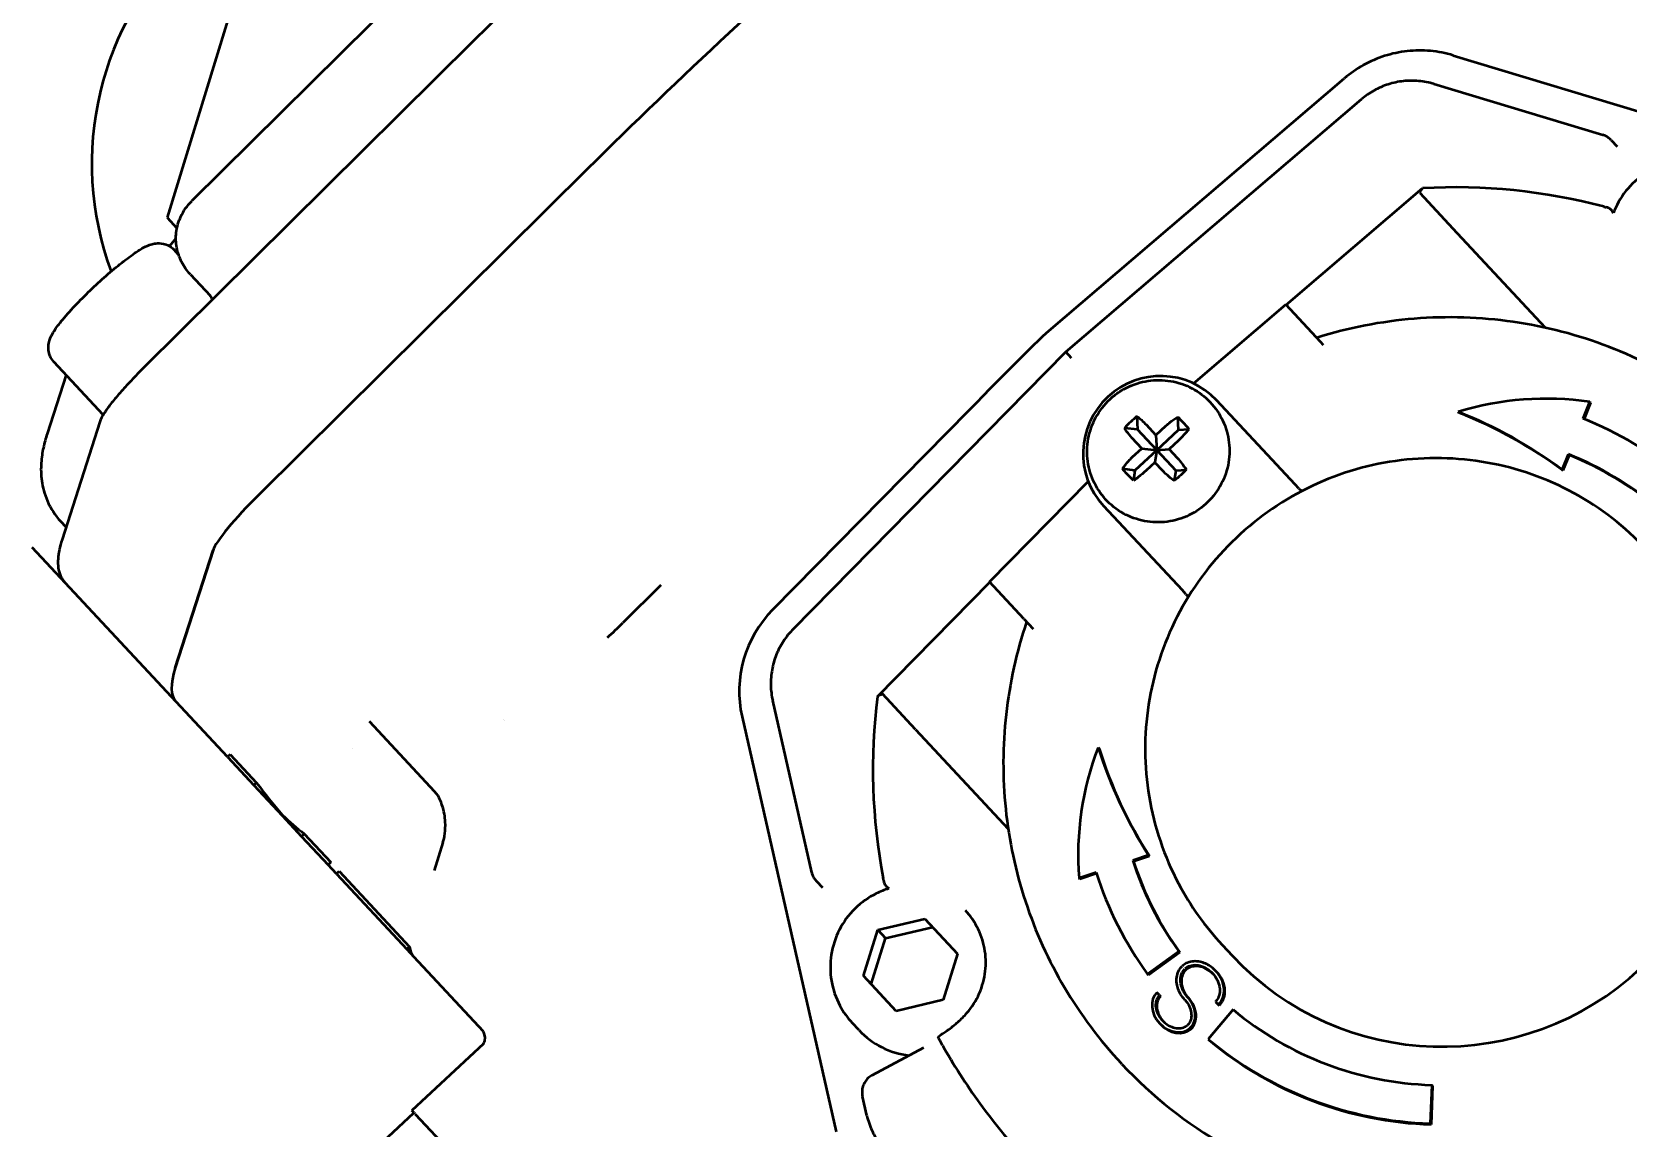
# Model space of a CAD drawing. Header units: inches. Extents: x 11 to 1621, y 11 to 1332.
# Drawn here: x 1206.457 to 1209.708, y 314.632 to 316.864 of the extents above; entities that cross this region are included whole.
import ezdxf

# ---------------------------------------------------------------- set-up
doc = ezdxf.new("R2010")
doc.units = ezdxf.units.IN
doc.header["$LTSCALE"] = 48
doc.header["$MEASUREMENT"] = 0
doc.layers.add('Visible (ANSI)', color=7, linetype='Continuous', lineweight=50)

msp = doc.modelspace()

# ---------------------------------------------------------------- linework, layer by layer
at = {"layer": 'Visible (ANSI)'}
for p, q in [((1207.262772, 316.995533), (1206.783039, 316.520013)), ((1206.875787, 316.95337), (1206.732904, 316.486022)), ((1207.353769, 316.843233), (1206.685443, 316.180777)), ((1209.351513, 316.816427), (1210.18123, 316.566136)), ((1208.523635, 316.251403), (1209.129731, 316.769449)), ((1209.312491, 316.758286), (1209.656087, 316.654637)), ((1208.562622, 316.21242), (1209.164639, 316.726979)), ((1209.673383, 316.643878), (1209.685649, 316.630724)), ((1207.588919, 316.585376), (1206.920593, 315.92292)), ((1206.920593, 315.92292), (1207.588919, 316.585376)), ((1209.01143, 316.308408), (1209.289275, 316.545888)), ((1209.28348, 316.536217), (1209.35109, 316.463715)), ((1206.732904, 316.486022), (1206.752671, 316.464825)), ((1209.539448, 316.261725), (1209.35109, 316.463715)), ((1206.755893, 316.410569), (1206.746725, 316.420401)), ((1206.780084, 316.370196), (1206.820015, 316.327375)), ((1208.82263, 316.148362), (1209.010741, 316.309146)), ((1209.010741, 316.309146), (1209.080854, 316.233959)), ((1208.007321, 315.647763), (1208.562622, 316.21242)), ((1208.574307, 316.199889), (1208.562622, 316.21242)), ((1209.080854, 316.233959), (1209.087107, 316.227254)), ((1206.602463, 316.084419), (1206.50198, 316.192173)), ((1206.526691, 316.165674), (1206.488109, 316.045624)), ((1208.365098, 316.093379), (1207.965747, 315.687299)), ((1209.029735, 315.942412), (1208.869797, 316.113925)), ((1209.363384, 316.08846), (1209.361631, 316.090339)), ((1209.616038, 316.076829), (1209.629773, 316.110506)), ((1209.631525, 316.108626), (1209.618202, 316.075959)), ((1209.629773, 316.110506), (1209.631525, 316.108626)), ((1206.595645, 316.070041), (1206.518605, 315.830334)), ((1208.7089, 316.054295), (1208.681985, 316.057442)), ((1208.707634, 316.081456), (1208.7089, 316.054295)), ((1208.747807, 316.012572), (1208.7089, 316.054295)), ((1208.726331, 316.064466), (1208.746391, 316.042955)), ((1208.746391, 316.042955), (1208.767255, 316.062411)), ((1208.747807, 316.012572), (1208.792105, 316.05388)), ((1208.792105, 316.05388), (1208.790888, 316.079988)), ((1208.792105, 316.05388), (1208.813515, 316.05544)), ((1208.717597, 316.016104), (1208.698032, 316.037085)), ((1208.746391, 316.042955), (1208.747807, 316.012572)), ((1208.792195, 316.032296), (1208.773011, 316.014408)), ((1208.697991, 315.997821), (1208.717597, 316.016104)), ((1208.747807, 316.012572), (1208.703509, 315.971264)), ((1208.717597, 316.016104), (1208.747807, 316.012572)), ((1208.744218, 315.987557), (1208.726293, 315.970842)), ((1208.747807, 316.012572), (1208.744218, 315.987557)), ((1208.760134, 315.970489), (1208.744218, 315.987557)), ((1208.747807, 316.012572), (1208.773011, 316.014408)), ((1208.747807, 316.012572), (1208.786714, 315.97085)), ((1208.773011, 316.014408), (1208.789422, 315.996809)), ((1209.573496, 315.972521), (1209.586347, 316.004031)), ((1209.588099, 316.002152), (1209.575248, 315.970642)), ((1209.586347, 316.004031), (1209.588099, 316.002152)), ((1208.703509, 315.971264), (1208.677989, 315.974248)), ((1208.703509, 315.971264), (1208.700513, 315.95038)), ((1208.786714, 315.97085), (1208.783668, 315.949618)), ((1208.786714, 315.97085), (1208.808185, 315.972413)), ((1209.573496, 315.972521), (1209.575248, 315.970642)), ((1208.407241, 315.744043), (1208.608386, 315.948577)), ((1209.037398, 315.934195), (1209.029735, 315.942412)), ((1208.639449, 315.899123), (1208.799388, 315.72761)), ((1206.526735, 315.85563), (1206.515834, 315.86732)), ((1206.45725, 315.814689), (1206.524799, 315.742251)), ((1206.826243, 315.808722), (1206.749204, 315.569015)), ((1206.749204, 315.569015), (1206.826243, 315.808722)), ((1206.751074, 315.499601), (1206.524799, 315.742251)), ((1207.738278, 315.737686), (1207.660591, 315.66068)), ((1208.179277, 315.510799), (1208.40793, 315.743304)), ((1208.477354, 315.668856), (1208.407241, 315.744043)), ((1208.80705, 315.719393), (1208.799388, 315.72761)), ((1208.477354, 315.668856), (1208.496496, 315.648328)), ((1206.855496, 315.387623), (1206.751074, 315.499601)), ((1208.045206, 315.152466), (1207.965777, 315.502455)), ((1208.256939, 315.443402), (1208.189329, 315.515904)), ((1207.903378, 315.46933), (1208.095181, 314.624175)), ((1207.144284, 315.460091), (1207.277388, 315.317355)), ((1208.256939, 315.443402), (1208.445297, 315.241412)), ((1207.10914, 315.40426), (1207.10914, 315.40426)), ((1208.62867, 315.406841), (1208.630422, 315.404962)), ((1206.860926, 315.392686), (1206.855496, 315.387623)), ((1206.855496, 315.387623), (1206.909409, 315.329808)), ((1206.860926, 315.392686), (1206.914839, 315.334872)), ((1206.914839, 315.334872), (1206.909409, 315.329808)), ((1206.909409, 315.329808), (1206.966807, 315.268256)), ((1206.967611, 315.269006), (1206.966807, 315.268256)), ((1206.966807, 315.268256), (1207.006356, 315.225844)), ((1207.011786, 315.230908), (1207.006356, 315.225844)), ((1207.006356, 315.225844), (1207.06027, 315.168029)), ((1207.011786, 315.230908), (1207.0657, 315.173093)), ((1207.294345, 315.213295), (1207.276103, 315.156536)), ((1207.0657, 315.173093), (1207.06027, 315.168029)), ((1208.731421, 315.187274), (1208.699092, 315.176652)), ((1208.699092, 315.176652), (1208.700844, 315.174773)), ((1208.733174, 315.185395), (1208.700844, 315.174773)), ((1208.733174, 315.185395), (1208.731421, 315.187274)), ((1207.077334, 315.14973), (1207.06027, 315.168029)), ((1207.077334, 315.14973), (1207.082764, 315.154794)), ((1207.077334, 315.14973), (1207.220676, 314.996015)), ((1207.082764, 315.154794), (1207.226106, 315.001078)), ((1208.6244, 315.152112), (1208.589847, 315.14076)), ((1208.5916, 315.13888), (1208.589847, 315.14076)), ((1208.625117, 315.149893), (1208.5916, 315.13888)), ((1208.054732, 315.134462), (1208.066998, 315.121308)), ((1208.179981, 315.035245), (1208.275596, 315.057694)), ((1208.275596, 315.057694), (1208.342148, 314.986326)), ((1208.150917, 314.941429), (1208.179981, 315.035245)), ((1208.166688, 314.924516), (1208.195752, 315.018333)), ((1208.179981, 315.035245), (1208.195752, 315.018333)), ((1208.195752, 315.018333), (1208.291367, 315.040782)), ((1207.226106, 315.001078), (1207.220676, 314.996015)), ((1207.220676, 314.996015), (1207.235019, 314.980634)), ((1207.376736, 314.82866), (1207.235019, 314.980634)), ((1208.342148, 314.986326), (1208.313084, 314.892509)), ((1208.792984, 314.991334), (1208.729337, 314.944992)), ((1208.794736, 314.989455), (1208.73109, 314.943113)), ((1208.794736, 314.989455), (1208.792984, 314.991334)), ((1208.881046, 315.005039), (1208.902074, 314.982489)), ((1208.73109, 314.943113), (1208.729337, 314.944992)), ((1208.805232, 314.955748), (1208.806984, 314.953869)), ((1208.869633, 314.949952), (1208.867881, 314.951831)), ((1208.217469, 314.870061), (1208.150917, 314.941429)), ((1208.313084, 314.892509), (1208.217469, 314.870061)), ((1208.753873, 314.902195), (1208.748376, 314.90809)), ((1208.753873, 314.902195), (1208.755625, 314.900315)), ((1208.804927, 314.893128), (1208.804966, 314.893087)), ((1208.810725, 314.898528), (1208.810775, 314.898474)), ((1208.810775, 314.898474), (1208.812527, 314.896595)), ((1208.867364, 314.889005), (1208.869116, 314.887125)), ((1208.867364, 314.889005), (1208.87297, 314.883209)), ((1208.874723, 314.88133), (1208.869116, 314.887125)), ((1208.87297, 314.883209), (1208.874723, 314.88133)), ((1208.903288, 314.873048), (1208.852618, 314.812789)), ((1207.376948, 314.828432), (1207.376943, 314.828437)), ((1208.141684, 314.830972), (1208.127665, 314.846005)), ((1208.753644, 314.845142), (1208.755396, 314.843262)), ((1208.815406, 314.834914), (1208.817158, 314.833035)), ((1207.37663, 314.803556), (1207.230844, 314.667609)), ((1208.168663, 314.739671), (1208.273691, 314.795805)), ((1208.852618, 314.812789), (1208.854371, 314.81091)), ((1208.676983, 314.762049), (1208.675231, 314.763928)), ((1209.307856, 314.719322), (1209.304784, 314.640978)), ((1209.309609, 314.717443), (1209.306536, 314.639099)), ((1209.309609, 314.717443), (1209.307856, 314.719322)), ((1208.157581, 314.6573), (1208.148752, 314.696202)), ((1207.012107, 314.454788), (1207.235256, 314.662878)), ((1207.235375, 314.66275), (1207.230844, 314.667609)), ((1207.235375, 314.66275), (1207.236034, 314.662044)), ((1207.237457, 314.660518), (1207.236034, 314.662044)), ((1207.238001, 314.659934), (1207.237457, 314.660518)), ((1207.238001, 314.659934), (1207.310033, 314.582689)), ((1209.306536, 314.639099), (1209.304784, 314.640978))]:
    msp.add_line(p, q, dxfattribs=at)
for radius in [48.3125, 46.34375, 42.829288, 42.579288, 42.279288]:
    msp.add_circle((1247.196979, 358.380235), radius, dxfattribs=at)
msp.add_arc((1207.209081, 316.595956), 0.629921, 133, 200.402997, dxfattribs=at)
for centre, major_axis, ratio, start_param, end_param in [((1208.032383, 316.69444), (1.281309, 1.19484), 0.13052619, 1.34120617, 1.80038648), ((1208.032383, 316.69444), (-1.281309, -1.19484), 0.13052619, 4.48279883, 4.94197913), ((1209.346242, 315.37209), (0.863804, 0.80551), 0.99144486, 0.55627507, 0.87303261), ((1208.366851, 316.0915), (0.158364, 0.161034), 0.01136565, 0.13028447, 1.57030427), ((1208.754623, 316.006524), (0.115174, 0.107401), 0.99144486, 0, 3.14159265), ((1209.534762, 315.515404), (0.442183, 0.412342), 0.99144486, 0.66615629, 1.11619718), ((1209.021432, 315.23853), (0.671876, 0.626534), 0.99144486, 0.17691774, 0.44365048), ((1209.023184, 315.236651), (0.671876, 0.626534), 0.99144486, 0.17691774, 0.44365048), ((1209.333976, 315.385244), (0.547076, 0.510156), 0.99144486, 0.12217305, 0.43633231), ((1209.333976, 315.385244), (0.489489, 0.456456), 0.99144486, 0.12217305, 0.43633231), ((1209.335728, 315.383365), (0.489489, 0.456456), 0.99144486, 0.12217305, 0.43633231), ((1206.970421, 315.935174), (-0.143967, -0.134252), 0.13052619, 4.94197913, 6.05359515), ((1206.970421, 315.935174), (-0.143967, -0.134252), 0.13052619, 4.94197913, 6.05359515), ((1209.333976, 315.385244), (-0.431902, -0.402755), 0.99144486, 0, 3.14159265), ((1208.132855, 315.523207), (0.172761, 0.161102), 0.99144486, 1.61442956, 2.61799388), ((1208.032383, 316.69444), (-1.281309, -1.19484), 0.13052619, 6.05359515, 6.28318531), ((1208.032383, 316.69444), (-1.281309, -1.19484), 0.13052619, 6.05359515, 6.28318531), ((1209.346242, 315.37209), (0.863804, 0.80551), 0.99144486, 2.26856004, 2.58531758), ((1208.418382, 316.280507), (1.050961, 0.980037), 0.13052619, 2.68326328, 2.68326794), ((1209.190127, 315.194027), (0.442183, 0.412342), 0.99144486, 2.02539547, 2.47543636), ((1209.502134, 315.686793), (-0.671876, -0.626534), 0.99144486, 5.83953483, 6.10626757), ((1209.503887, 315.684914), (-0.671876, -0.626534), 0.99144486, 5.83953483, 6.10626757), ((1208.28408, 316.424528), (1.281309, 1.19484), 0.84963946, 3.04949569, 3.10615831), ((1208.223335, 316.48967), (-1.281309, -1.19484), 0.58542961, 0.03543434, 0.09209697), ((1207.331827, 315.201249), (-0.037482, 0.012046), 0.9654291, 6.28315125, 6.28318531), ((1209.333976, 315.385244), (-0.489489, -0.456456), 0.99144486, 5.84685299, 6.16101226), ((1209.335728, 315.383365), (-0.489489, -0.456456), 0.99144486, 5.84685299, 6.16101226), ((1209.333976, 315.385244), (-0.547076, -0.510156), 0.99144486, 5.84685299, 6.16101226), ((1208.516327, 316.175473), (-1.281309, -1.19484), 0.13052619, 6.19108834, 6.28318531), ((1208.781772, 314.872277), (-0.032258, 0.036861), 0.79756308, 0.03959973, 1.60950401), ((1208.782675, 314.871309), (-0.032237, 0.036837), 0.79808266, 3.15856803, 4.75347133), ((1208.784427, 314.86943), (-0.032237, 0.036837), 0.79808266, 3.15856803, 4.75347133), ((1209.333976, 315.385244), (-0.489489, -0.456456), 0.99144486, 0.12217305, 0.78539816), ((1208.264056, 314.945086), (-0.122372, -0.114114), 0.99144486, 0, 0.70056074), ((1208.782675, 314.871309), (-0.034521, 0.034751), 0.79756308, 1.53208864, 3.07939024), ((1208.784427, 314.86943), (-0.034521, 0.034751), 0.79756308, 1.53208864, 3.07939024), ((1209.333976, 315.385244), (-0.547076, -0.510156), 0.99144486, 0.12217305, 0.78539816), ((1209.335728, 315.383365), (-0.547076, -0.510156), 0.99144486, 0.12217305, 0.78539816), ((1209.339233, 315.379607), (-0.662249, -0.617558), 0.99144486, 0, 0.59866805)]:
    msp.add_ellipse(centre, major_axis=major_axis, ratio=ratio, start_param=start_param, end_param=end_param, dxfattribs=at)
for points, knots in [([(1207.93129, 317.381781), (1207.892389, 317.347662), (1207.853294, 317.312939), (1207.775048, 317.242576), (1207.735896, 317.206936), (1207.657863, 317.135039), (1207.618982, 317.098782), (1207.541817, 317.025955), (1207.503533, 316.989384), (1207.427884, 316.916237), (1207.390518, 316.87966), (1207.353769, 316.843233)], [4.482798827, 4.482798827, 4.482798827, 4.482798827, 4.574634888, 4.574634888, 4.66647095, 4.66647095, 4.758307011, 4.758307011, 4.850143072, 4.850143072, 4.941979134, 4.941979134, 4.941979134, 4.941979134]), ([(1209.351513, 316.816427), (1209.336466, 316.820966), (1209.320952, 316.823986), (1209.289612, 316.826869), (1209.273787, 316.826731), (1209.242461, 316.823308), (1209.226961, 316.820022), (1209.196905, 316.810435), (1209.182349, 316.804135), (1209.154765, 316.788772), (1209.141737, 316.77971), (1209.129731, 316.769449)], [5.23598776, 5.23598776, 5.23598776, 5.23598776, 5.43670062, 5.43670062, 5.63741348, 5.63741348, 5.83812635, 5.83812635, 6.03883921, 6.03883921, 6.23955208, 6.23955208, 6.23955208, 6.23955208]), ([(1209.312491, 316.758286), (1209.302455, 316.761313), (1209.292109, 316.763327), (1209.271211, 316.76525), (1209.260659, 316.765158), (1209.239775, 316.762876), (1209.229442, 316.760685), (1209.209408, 316.754295), (1209.199706, 316.750096), (1209.181322, 316.739857), (1209.17264, 316.733818), (1209.164639, 316.726979)], [5.23598776, 5.23598776, 5.23598776, 5.23598776, 5.43670062, 5.43670062, 5.63741348, 5.63741348, 5.83812635, 5.83812635, 6.03883921, 6.03883921, 6.23955208, 6.23955208, 6.23955208, 6.23955208]), ([(1209.673383, 316.643878), (1209.672445, 316.644883), (1209.671455, 316.645839), (1209.669379, 316.64764), (1209.668293, 316.648486), (1209.66604, 316.650058), (1209.664871, 316.650785), (1209.662465, 316.652111), (1209.661227, 316.65271), (1209.658695, 316.653775), (1209.657401, 316.654241), (1209.656087, 316.654637)], [4.71238898, 4.71238898, 4.71238898, 4.71238898, 4.817108736, 4.817108736, 4.921828491, 4.921828491, 5.026548246, 5.026548246, 5.131268001, 5.131268001, 5.235987756, 5.235987756, 5.235987756, 5.235987756]), ([(1209.956049, 316.551001), (1209.943976, 316.563949), (1209.929804, 316.574935), (1209.898694, 316.591886), (1209.881759, 316.597843), (1209.846824, 316.604137), (1209.828829, 316.604463), (1209.793586, 316.599448), (1209.776346, 316.594096), (1209.744366, 316.578249), (1209.729636, 316.567748), (1209.704189, 316.542653), (1209.693478, 316.528062), (1209.682634, 316.506912), (1209.68022, 316.501522), (1209.678096, 316.496021)], [4.71238898, 4.71238898, 4.71238898, 4.71238898, 5.03124213, 5.03124213, 5.35032609, 5.35032609, 5.67000512, 5.67000512, 5.99039925, 5.99039925, 6.3113468, 6.3113468, 6.63247646, 6.63247646, 6.73847344, 6.73847344, 6.73847344, 6.73847344]), ([(1209.28348, 316.536217), (1209.284074, 316.537614), (1209.284682, 316.538922), (1209.286555, 316.542487), (1209.287862, 316.544405), (1209.289275, 316.545888)], [-1.0310487655, -1.0310487655, -1.0310487655, -1.0310487655, -1.013589241, -1.013589241, -0.9796005914, -0.9796005914, -0.9796005914, -0.9796005914]), ([(1206.780084, 316.370196), (1206.772893, 316.377907), (1206.766776, 316.386648), (1206.757403, 316.404979), (1206.754092, 316.41481), (1206.750308, 316.435024), (1206.750003, 316.445615), (1206.752528, 316.46716), (1206.755783, 316.478181), (1206.766025, 316.500002), (1206.773674, 316.510652), (1206.78282, 316.519787)], [0, 0, 0, 0, 0.080817734, 0.080817734, 0.163113143, 0.163113143, 0.251891199, 0.251891199, 0.352744392, 0.352744392, 0.470591431, 0.470591431, 0.470591431, 0.470591431]), ([(1209.658116, 316.508361), (1209.658317, 316.508307), (1209.658519, 316.508254), (1209.659056, 316.508116), (1209.659392, 316.508032), (1209.66043, 316.50778), (1209.661133, 316.507619), (1209.662022, 316.507429), (1209.662208, 316.50739), (1209.662394, 316.507348)], [0.1622399938, 0.1622399938, 0.1622399938, 0.1622399938, 0.1638366193, 0.1638366193, 0.1664803248, 0.1664803248, 0.1719775049, 0.1719775049, 0.1734350719, 0.1734350719, 0.1734350719, 0.1734350719]), ([(1209.677838, 316.495332), (1209.677762, 316.49553), (1209.677682, 316.495727), (1209.676863, 316.497637), (1209.675809, 316.499284), (1209.672938, 316.502408), (1209.671084, 316.503855), (1209.667874, 316.505562), (1209.6668, 316.506036), (1209.664615, 316.506809), (1209.66352, 316.507116), (1209.662394, 316.507348)], [-0.0605555669, -0.0605555669, -0.0605555669, -0.0605555669, -0.0583332567, -0.0583332567, -0.0389637483, -0.0389637483, -0.0182906405, -0.0182906405, -0.0088158096, -0.0088158096, 0, 0, 0, 0]), ([(1206.50198, 316.192173), (1206.498727, 316.195662), (1206.496138, 316.199719), (1206.492455, 316.207998), (1206.491486, 316.212148), (1206.490481, 316.220302), (1206.4907, 316.224026), (1206.491699, 316.231608), (1206.492697, 316.23493), (1206.495827, 316.243735), (1206.498185, 316.247999), (1206.505256, 316.259738), (1206.510614, 316.266983), (1206.525016, 316.284825), (1206.534584, 316.295611), (1206.554874, 316.317026), (1206.565314, 316.327497), (1206.586778, 316.348061), (1206.597777, 316.358149), (1206.619527, 316.377224), (1206.630268, 316.386199), (1206.650879, 316.402463), (1206.66066, 316.409661), (1206.680318, 316.422646), (1206.688083, 316.428041), (1206.704883, 316.432683), (1206.708319, 316.43345), (1206.717378, 316.433947), (1206.723172, 316.433784), (1206.734739, 316.429612), (1206.739624, 316.42695), (1206.744889, 316.422277), (1206.74583, 316.421361), (1206.746725, 316.420401)], [6.28318531, 6.28318531, 6.28318531, 6.28318531, 6.32814823, 6.32814823, 6.37764484, 6.37764484, 6.44024927, 6.44024927, 6.52956683, 6.52956683, 6.71186332, 6.71186332, 7.02602259, 7.02602259, 7.41076613, 7.41076613, 7.75094089, 7.75094089, 8.08389343, 8.08389343, 8.41824552, 8.41824552, 8.76506093, 8.76506093, 9.17964841, 9.17964841, 9.26973352, 9.26973352, 9.35789842, 9.35789842, 9.41241195, 9.41241195, 9.42477796, 9.42477796, 9.42477796, 9.42477796]), ([(1206.824618, 316.31873), (1206.824616, 316.31874), (1206.824614, 316.318749), (1206.824168, 316.320667), (1206.823307, 316.322916), (1206.821319, 316.325858), (1206.820697, 316.326644), (1206.820015, 316.327375)], [6.2079064599, 6.2079064599, 6.2079064599, 6.2079064599, 6.2081839268, 6.2081839268, 6.2625992879, 6.2625992879, 6.2831853071, 6.2831853071, 6.2831853071, 6.2831853071]), ([(1209.99973, 315.999044), (1209.953958, 316.048128), (1209.902616, 316.092013), (1209.791355, 316.167195), (1209.73144, 316.198489), (1209.606037, 316.246922), (1209.540552, 316.26406), (1209.407289, 316.283323), (1209.339515, 316.285449), (1209.205064, 316.274585), (1209.138393, 316.261597), (1209.073937, 316.241377)], [4.71238898, 4.71238898, 4.71238898, 4.71238898, 4.93657427, 4.93657427, 5.16075957, 5.16075957, 5.38494486, 5.38494486, 5.60913015, 5.60913015, 5.83331544, 5.83331544, 5.83331544, 5.83331544]), ([(1206.685443, 316.180777), (1206.676216, 316.171631), (1206.667356, 316.162568), (1206.650778, 316.145022), (1206.643062, 316.136541), (1206.629114, 316.120521), (1206.622884, 316.112986), (1206.612138, 316.099095), (1206.607626, 316.092758), (1206.600357, 316.081102), (1206.597549, 316.075967), (1206.595645, 316.070041)], [4.94197913, 4.94197913, 4.94197913, 4.94197913, 5.16430234, 5.16430234, 5.38662554, 5.38662554, 5.60894875, 5.60894875, 5.83127195, 5.83127195, 6.05359515, 6.05359515, 6.05359515, 6.05359515]), ([(1208.652604, 316.115926), (1208.641246, 316.105334), (1208.63159, 316.09292), (1208.616663, 316.065701), (1208.611392, 316.050901), (1208.60578, 316.020426), (1208.605431, 316.004758), (1208.609692, 315.974152), (1208.614289, 315.959218), (1208.62796, 315.931597), (1208.637022, 315.918911), (1208.658689, 315.897057), (1208.671288, 315.887892), (1208.698756, 315.873993), (1208.713621, 315.869265), (1208.744129, 315.864716), (1208.759768, 315.864905), (1208.790248, 315.870182), (1208.805082, 315.875281), (1208.832443, 315.889881), (1208.844962, 315.899388), (1208.866403, 315.921849), (1208.875321, 315.934802), (1208.888634, 315.962839), (1208.893033, 315.977915), (1208.896854, 316.008651), (1208.896287, 316.024304), (1208.890244, 316.054592), (1208.884782, 316.069224), (1208.86952, 316.095985), (1208.859732, 316.108115), (1208.836822, 316.128658), (1208.823707, 316.13707), (1208.795465, 316.149341), (1208.780343, 316.153193), (1208.749606, 316.155956), (1208.733997, 316.154855), (1208.70386, 316.14781), (1208.68934, 316.141854), (1208.667702, 316.128639), (1208.659812, 316.122648), (1208.652604, 316.115926)], [0, 0, 0, 0, 0.32127754, 0.32127754, 0.64230607, 0.64230607, 0.96267998, 0.96267998, 1.28224411, 1.28224411, 1.60116554, 1.60116554, 1.91987519, 1.91987519, 2.23889154, 2.23889154, 2.55860446, 2.55860446, 2.87912019, 2.87912019, 3.20022979, 3.20022979, 3.52149878, 3.52149878, 3.84243249, 3.84243249, 4.16266096, 4.16266096, 4.48208598, 4.48208598, 4.80093116, 4.80093116, 5.11965909, 5.11965909, 5.4387804, 5.4387804, 5.75864156, 5.75864156, 6.0792897, 6.0792897, 6.28318531, 6.28318531, 6.28318531, 6.28318531]), ([(1208.707634, 316.081456), (1208.703283, 316.077714), (1208.699104, 316.073948), (1208.690857, 316.066258), (1208.686407, 316.061949), (1208.681985, 316.057442)], [0.9818741699, 0.9818741699, 0.9818741699, 0.9818741699, 1.0228590161, 1.0228590161, 1.0677939785, 1.0677939785, 1.0677939785, 1.0677939785]), ([(1208.698032, 316.037085), (1208.694102, 316.041389), (1208.690355, 316.045797), (1208.685473, 316.052307), (1208.683711, 316.054844), (1208.681985, 316.057442)], [-0.8666689291, -0.8666689291, -0.8666689291, -0.8666689291, -0.8255777353, -0.8255777353, -0.8021974433, -0.8021974433, -0.8021974433, -0.8021974433]), ([(1208.707634, 316.081456), (1208.710825, 316.078987), (1208.713952, 316.076418), (1208.719889, 316.071065), (1208.723126, 316.067839), (1208.726331, 316.064466)], [-1.1515257425, -1.1515257425, -1.1515257425, -1.1515257425, -1.1215678958, -1.1215678958, -1.088655892, -1.088655892, -1.088655892, -1.088655892]), ([(1208.767255, 316.062411), (1208.769786, 316.06473), (1208.772316, 316.066947), (1208.779593, 316.072786), (1208.78529, 316.076664), (1208.790888, 316.079988)], [-0.8558635052, -0.8558635052, -0.8558635052, -0.8558635052, -0.8315863574, -0.8315863574, -0.7845379793, -0.7845379793, -0.7845379793, -0.7845379793]), ([(1208.790888, 316.079988), (1208.794262, 316.07659), (1208.797525, 316.07319), (1208.804833, 316.065353), (1208.809185, 316.060505), (1208.813515, 316.05544)], [-1.0564021148, -1.0564021148, -1.0564021148, -1.0564021148, -1.0213849544, -1.0213849544, -0.9740437362, -0.9740437362, -0.9740437362, -0.9740437362]), ([(1208.813515, 316.05544), (1208.811257, 316.05259), (1208.808962, 316.049804), (1208.802464, 316.042396), (1208.797376, 316.037213), (1208.792195, 316.032296)], [-1.1663684872, -1.1663684872, -1.1663684872, -1.1663684872, -1.1398487924, -1.1398487924, -1.0899043471, -1.0899043471, -1.0899043471, -1.0899043471]), ([(1206.488109, 316.045624), (1206.485148, 316.036411), (1206.482566, 316.027025), (1206.478419, 316.007359), (1206.476841, 315.997076), (1206.475396, 315.974877), (1206.475515, 315.962927), (1206.479071, 315.936946), (1206.48257, 315.922837), (1206.495095, 315.894176), (1206.50427, 315.879721), (1206.515834, 315.86732)], [6.053595154, 6.053595154, 6.053595154, 6.053595154, 6.099513185, 6.099513185, 6.145431215, 6.145431215, 6.191349246, 6.191349246, 6.237267277, 6.237267277, 6.283185307, 6.283185307, 6.283185307, 6.283185307]), ([(1208.677989, 315.974248), (1208.681866, 315.979997), (1208.686463, 315.985894), (1208.693113, 315.993089), (1208.695501, 315.995458), (1208.697991, 315.997821)], [-1.1622365962, -1.1622365962, -1.1622365962, -1.1622365962, -1.111614758, -1.111614758, -1.0873376103, -1.0873376103, -1.0873376103, -1.0873376103]), ([(1209.744849, 315.810549), (1209.702242, 315.85624), (1209.652228, 315.895009), (1209.542427, 315.954813), (1209.482655, 315.975827), (1209.359353, 315.998006), (1209.29584, 315.999138), (1209.17146, 315.981399), (1209.110619, 315.962494), (1208.99777, 315.906536), (1208.945792, 315.869465), (1208.856002, 315.780896), (1208.818211, 315.729405), (1208.760696, 315.617231), (1208.740971, 315.556574), (1208.721619, 315.432274), (1208.721965, 315.368659), (1208.742695, 315.244945), (1208.763037, 315.184863), (1208.816298, 315.084389), (1208.846197, 315.04241), (1208.881046, 315.005039)], [4.71238898, 4.71238898, 4.71238898, 4.71238898, 5.03139406, 5.03139406, 5.35059984, 5.35059984, 5.67032244, 5.67032244, 5.99066489, 5.99066489, 6.311486, 6.311486, 6.63246431, 6.63246431, 6.95322031, 6.95322031, 7.2734557, 7.2734557, 7.59307009, 7.59307009, 7.85398163, 7.85398163, 7.85398163, 7.85398163]), ([(1208.700513, 315.95038), (1208.695837, 315.954974), (1208.691377, 315.959576), (1208.684182, 315.967291), (1208.681081, 315.970715), (1208.677989, 315.974248)], [-1.0674606037, -1.0674606037, -1.0674606037, -1.0674606037, -1.020663621, -1.020663621, -0.9863791819, -0.9863791819, -0.9863791819, -0.9863791819]), ([(1208.726293, 315.970842), (1208.721027, 315.966016), (1208.715501, 315.961302), (1208.707295, 315.95506), (1208.70393, 315.952683), (1208.700513, 315.95038)], [-0.8718446075, -0.8718446075, -0.8718446075, -0.8718446075, -0.8219001622, -0.8219001622, -0.7918420458, -0.7918420458, -0.7918420458, -0.7918420458]), ([(1208.783668, 315.949618), (1208.776505, 315.95492), (1208.769035, 315.961347), (1208.76212, 315.968388), (1208.761133, 315.969427), (1208.760134, 315.970489)], [-1.1647429185, -1.1647429185, -1.1647429185, -1.1647429185, -1.0999329538, -1.0999329538, -1.0892096269, -1.0892096269, -1.0892096269, -1.0892096269]), ([(1208.808185, 315.972413), (1208.804312, 315.96859), (1208.800453, 315.964898), (1208.79257, 315.957547), (1208.788195, 315.95358), (1208.783668, 315.949618)], [-1.0602807585, -1.0602807585, -1.0602807585, -1.0602807585, -1.0211974136, -1.0211974136, -0.9781499652, -0.9781499652, -0.9781499652, -0.9781499652]), ([(1206.518605, 315.830334), (1206.516313, 315.823203), (1206.514464, 315.816376), (1206.511696, 315.803249), (1206.510775, 315.796948), (1206.509982, 315.784761), (1206.510107, 315.778869), (1206.511672, 315.767432), (1206.513123, 315.761874), (1206.517707, 315.751385), (1206.520865, 315.746471), (1206.524799, 315.742251)], [6.053595154, 6.053595154, 6.053595154, 6.053595154, 6.099513185, 6.099513185, 6.145431215, 6.145431215, 6.191349246, 6.191349246, 6.237267277, 6.237267277, 6.283185307, 6.283185307, 6.283185307, 6.283185307]), ([(1208.482941, 315.662864), (1208.462309, 315.601662), (1208.448247, 315.538296), (1208.433911, 315.410128), (1208.433637, 315.345331), (1208.446892, 315.217268), (1208.460421, 315.154006), (1208.500666, 315.031915), (1208.527381, 314.973089), (1208.592777, 314.862565), (1208.631455, 314.810872), (1208.675231, 314.763928)], [0.4987517, 0.4987517, 0.4987517, 0.4987517, 0.71316062, 0.71316062, 0.92756955, 0.92756955, 1.14197848, 1.14197848, 1.3563874, 1.3563874, 1.57079633, 1.57079633, 1.57079633, 1.57079633]), ([(1208.007321, 315.647763), (1207.999942, 315.640259), (1207.993312, 315.632019), (1207.981815, 315.614394), (1207.976949, 315.605009), (1207.969177, 315.585469), (1207.966271, 315.575315), (1207.962538, 315.55464), (1207.96171, 315.544121), (1207.96217, 315.523139), (1207.963457, 315.512678), (1207.965777, 315.502455)], [0.04363323, 0.04363323, 0.04363323, 0.04363323, 0.2443461, 0.2443461, 0.44505896, 0.44505896, 0.64577182, 0.64577182, 0.84648469, 0.84648469, 1.04719755, 1.04719755, 1.04719755, 1.04719755]), ([(1208.179277, 315.510799), (1208.179487, 315.510973), (1208.179705, 315.511145), (1208.18231, 315.513105), (1208.185467, 315.514568), (1208.189329, 315.515904)], [-4.1942685455, -4.1942685455, -4.1942685455, -4.1942685455, -4.1881722688, -4.1881722688, -4.1238288679, -4.1238288679, -4.1238288679, -4.1238288679]), ([(1207.294345, 315.213296), (1207.297642, 315.223553), (1207.299977, 315.237788), (1207.298348, 315.265328), (1207.296978, 315.276309), (1207.291184, 315.293409), (1207.289858, 315.296889), (1207.286087, 315.304959), (1207.28345, 315.310854), (1207.277388, 315.317355)], [0, 0, 0, 0, 0.473034078, 0.473034078, 0.743248754, 0.743248754, 0.807992735, 0.807992735, 0.878087534, 0.878087534, 0.878087534, 0.878087534]), ([(1208.045206, 315.152466), (1208.045509, 315.151127), (1208.045884, 315.149804), (1208.04677, 315.147204), (1208.047281, 315.145928), (1208.048436, 315.143435), (1208.049079, 315.142218), (1208.05049, 315.13986), (1208.051258, 315.138718), (1208.052911, 315.136522), (1208.053795, 315.135467), (1208.054732, 315.134462)], [1.047197551, 1.047197551, 1.047197551, 1.047197551, 1.151917306, 1.151917306, 1.256637061, 1.256637061, 1.361356817, 1.361356817, 1.466076572, 1.466076572, 1.570796327, 1.570796327, 1.570796327, 1.570796327]), ([(1208.191696, 315.1359), (1208.191605, 315.136551), (1208.191509, 315.137203), (1208.191333, 315.138304), (1208.191257, 315.138751), (1208.191127, 315.139481), (1208.191075, 315.139764), (1208.191009, 315.14011), (1208.190996, 315.140174), (1208.190984, 315.140238)], [0.1486504897, 0.1486504897, 0.1486504897, 0.1486504897, 0.1536924736, 0.1536924736, 0.1571504493, 0.1571504493, 0.1593505532, 0.1593505532, 0.1598506024, 0.1598506024, 0.1598506024, 0.1598506024]), ([(1208.2019, 315.119446), (1208.19326, 315.116786), (1208.184833, 315.113427), (1208.160726, 315.101481), (1208.145996, 315.090979), (1208.120549, 315.065885), (1208.109838, 315.051294), (1208.093539, 315.019504), (1208.087949, 315.002313), (1208.082469, 314.967084), (1208.08257, 314.949054), (1208.088451, 314.913993), (1208.094218, 314.896965), (1208.109315, 314.868492), (1208.117789, 314.856596), (1208.127665, 314.846005)], [5.82789717, 5.82789717, 5.82789717, 5.82789717, 5.99039925, 5.99039925, 6.3113468, 6.3113468, 6.63247646, 6.63247646, 6.95334905, 6.95334905, 7.27361998, 7.27361998, 7.59317452, 7.59317452, 7.85398163, 7.85398163, 7.85398163, 7.85398163]), ([(1208.191696, 315.1359), (1208.191849, 315.134761), (1208.192078, 315.133647), (1208.192697, 315.131414), (1208.193095, 315.130309), (1208.194574, 315.126988), (1208.195888, 315.125037), (1208.198804, 315.121956), (1208.200374, 315.120789), (1208.202222, 315.119839), (1208.202413, 315.119745), (1208.202606, 315.119655)], [-0.0777590195, -0.0777590195, -0.0777590195, -0.0777590195, -0.0688979502, -0.0688979502, -0.0593745104, -0.0593745104, -0.0385953758, -0.0385953758, -0.019124103, -0.019124103, -0.0168890269, -0.0168890269, -0.0168890269, -0.0168890269]), ([(1208.357526, 314.861722), (1208.368231, 314.873262), (1208.377205, 314.886398), (1208.390894, 314.914694), (1208.395609, 314.92985), (1208.400364, 314.960826), (1208.400405, 314.976643), (1208.395819, 315.007535), (1208.391193, 315.022606), (1208.377688, 315.05067), (1208.368811, 315.06366), (1208.358202, 315.075037)], [3.21464141, 3.21464141, 3.21464141, 3.21464141, 3.51419092, 3.51419092, 3.81374044, 3.81374044, 4.11328995, 4.11328995, 4.41283947, 4.41283947, 4.71238898, 4.71238898, 4.71238898, 4.71238898]), ([(1208.804966, 314.893087), (1208.802349, 314.895889), (1208.799973, 314.898932), (1208.795829, 314.905336), (1208.794051, 314.908702), (1208.791178, 314.915637), (1208.790089, 314.919185), (1208.788467, 314.927177), (1208.788143, 314.931638), (1208.7887, 314.940257), (1208.78958, 314.944442), (1208.792527, 314.952194), (1208.794591, 314.955771), (1208.797995, 314.959872), (1208.798864, 314.960811), (1208.799782, 314.961701)], [0, 0, 0, 0, 0.00027139177, 0.00027139177, 0.00054278354, 0.00054278354, 0.00081417531, 0.00081417531, 0.00115120127, 0.00115120127, 0.00148822723, 0.00148822723, 0.0018252532, 0.0018252532, 0.00193191967, 0.00193191967, 0.00193191967, 0.00193191967]), ([(1208.810725, 314.898528), (1208.809881, 314.899433), (1208.809066, 314.900366), (1208.8049, 314.905466), (1208.802115, 314.910071), (1208.79809, 314.919602), (1208.796851, 314.924524), (1208.796029, 314.934034), (1208.796446, 314.938616), (1208.798798, 314.946885), (1208.800728, 314.950571), (1208.803895, 314.954377), (1208.804546, 314.955081), (1208.805232, 314.955748)], [1.5332932, 1.5332932, 1.5332932, 1.5332932, 1.61439375, 1.61439375, 1.96490178, 1.96490178, 2.31540981, 2.31540981, 2.66591784, 2.66591784, 3.01642587, 3.01642587, 3.10095458, 3.10095458, 3.10095458, 3.10095458]), ([(1208.806984, 314.953869), (1208.806298, 314.953202), (1208.805647, 314.952498), (1208.80248, 314.948692), (1208.80055, 314.945006), (1208.798198, 314.936737), (1208.797782, 314.932155), (1208.798603, 314.922645), (1208.799842, 314.917723), (1208.803867, 314.908192), (1208.806652, 314.903587), (1208.810819, 314.898487), (1208.811633, 314.897554), (1208.812477, 314.896648)], [-3.10095458, -3.10095458, -3.10095458, -3.10095458, -3.01642587, -3.01642587, -2.66591784, -2.66591784, -2.31540981, -2.31540981, -1.96490178, -1.96490178, -1.61439375, -1.61439375, -1.5332932, -1.5332932, -1.5332932, -1.5332932]), ([(1208.867881, 314.951831), (1208.865265, 314.954634), (1208.862391, 314.957212), (1208.856286, 314.961785), (1208.853049, 314.963789), (1208.846328, 314.96713), (1208.842862, 314.96846), (1208.835, 314.970626), (1208.830572, 314.971254), (1208.821934, 314.971288), (1208.817699, 314.970697), (1208.809763, 314.968288), (1208.806053, 314.966473), (1208.801729, 314.963359), (1208.800732, 314.962555), (1208.799782, 314.961701)], [0, 0, 0, 0, 0.00027139177, 0.00027139177, 0.00054278354, 0.00054278354, 0.00081417531, 0.00081417531, 0.00115120127, 0.00115120127, 0.00148822723, 0.00148822723, 0.0018252532, 0.0018252532, 0.00193191967, 0.00193191967, 0.00193191967, 0.00193191967]), ([(1208.86193, 314.946277), (1208.861085, 314.947182), (1208.860211, 314.94806), (1208.855414, 314.952572), (1208.851015, 314.955671), (1208.841787, 314.960351), (1208.836964, 314.961931), (1208.827535, 314.963413), (1208.822935, 314.963318), (1208.814522, 314.961548), (1208.81071, 314.95988), (1208.806692, 314.956986), (1208.805945, 314.956385), (1208.805232, 314.955748)], [1.5332932, 1.5332932, 1.5332932, 1.5332932, 1.61439375, 1.61439375, 1.96490178, 1.96490178, 2.31540981, 2.31540981, 2.66591784, 2.66591784, 3.01642587, 3.01642587, 3.10095504, 3.10095504, 3.10095504, 3.10095504]), ([(1208.862793, 314.945329), (1208.862228, 314.945908), (1208.861651, 314.946474), (1208.857167, 314.950693), (1208.852767, 314.953792), (1208.84354, 314.958472), (1208.838716, 314.960052), (1208.829287, 314.961534), (1208.824687, 314.961438), (1208.816274, 314.959669), (1208.812463, 314.958001), (1208.808445, 314.955107), (1208.807697, 314.954506), (1208.806984, 314.953869)], [1.5614141, 1.5614141, 1.5614141, 1.5614141, 1.61439375, 1.61439375, 1.96490178, 1.96490178, 2.31540981, 2.31540981, 2.66591784, 2.66591784, 3.01642587, 3.01642587, 3.10095504, 3.10095504, 3.10095504, 3.10095504]), ([(1208.86193, 314.946277), (1208.862773, 314.945372), (1208.863588, 314.944438), (1208.867754, 314.939338), (1208.870538, 314.934733), (1208.874563, 314.925201), (1208.875801, 314.920279), (1208.876622, 314.910769), (1208.876205, 314.906187), (1208.873852, 314.897918), (1208.871922, 314.894233), (1208.868739, 314.890408), (1208.868069, 314.889686), (1208.867364, 314.889005)], [0, 0, 0, 0, 0.00008364374, 0.00008364374, 0.00044514315, 0.00044514315, 0.00080664257, 0.00080664257, 0.00116814198, 0.00116814198, 0.0015296414, 0.0015296414, 0.00161907239, 0.00161907239, 0.00161907239, 0.00161907239]), ([(1208.867881, 314.951831), (1208.870494, 314.949026), (1208.872865, 314.945979), (1208.877001, 314.939569), (1208.878773, 314.9362), (1208.881637, 314.929262), (1208.882722, 314.925712), (1208.884333, 314.917718), (1208.884651, 314.913257), (1208.884082, 314.904638), (1208.883196, 314.900454), (1208.880238, 314.892706), (1208.878169, 314.889132), (1208.87476, 314.885036), (1208.873889, 314.884098), (1208.87297, 314.883209)], [0, 0, 0, 0, 0.00027139177, 0.00027139177, 0.00054278354, 0.00054278354, 0.00081417531, 0.00081417531, 0.00115120127, 0.00115120127, 0.00148822723, 0.00148822723, 0.0018252532, 0.0018252532, 0.00193191967, 0.00193191967, 0.00193191967, 0.00193191967]), ([(1208.869633, 314.949952), (1208.872246, 314.947147), (1208.874617, 314.9441), (1208.878753, 314.93769), (1208.880526, 314.934321), (1208.88339, 314.927383), (1208.884474, 314.923833), (1208.886085, 314.915839), (1208.886403, 314.911378), (1208.885834, 314.902759), (1208.884948, 314.898575), (1208.881991, 314.890827), (1208.879922, 314.887253), (1208.876512, 314.883157), (1208.875641, 314.882218), (1208.874723, 314.88133)], [0, 0, 0, 0, 0.00027139177, 0.00027139177, 0.00054278354, 0.00054278354, 0.00081417531, 0.00081417531, 0.00115120127, 0.00115120127, 0.00148822723, 0.00148822723, 0.0018252532, 0.0018252532, 0.00193191967, 0.00193191967, 0.00193191967, 0.00193191967]), ([(1208.759593, 314.850697), (1208.757561, 314.852879), (1208.755709, 314.855237), (1208.751425, 314.861751), (1208.749378, 314.8661), (1208.746731, 314.874802), (1208.746133, 314.87915), (1208.746346, 314.887255), (1208.747152, 314.891005), (1208.749836, 314.897356), (1208.751645, 314.900013), (1208.753873, 314.902195)], [0, 0, 0, 0, 0.00019573703, 0.00019573703, 0.00051570392, 0.00051570392, 0.0008356708, 0.0008356708, 0.00115563769, 0.00115563769, 0.00145827069, 0.00145827069, 0.00145827069, 0.00145827069]), ([(1208.755625, 314.900315), (1208.753397, 314.898134), (1208.751588, 314.895477), (1208.748904, 314.889126), (1208.748098, 314.885376), (1208.747885, 314.877271), (1208.748484, 314.872923), (1208.75113, 314.86422), (1208.753177, 314.859872), (1208.757228, 314.853713), (1208.758786, 314.85168), (1208.760481, 314.849769)], [0, 0, 0, 0, 0.00029901882, 0.00029901882, 0.00061516451, 0.00061516451, 0.0009313102, 0.0009313102, 0.0012474559, 0.0012474559, 0.00141307884, 0.00141307884, 0.00141307884, 0.00141307884]), ([(1208.804966, 314.893087), (1208.807002, 314.890909), (1208.808858, 314.888555), (1208.813155, 314.882049), (1208.81521, 314.877704), (1208.817873, 314.869007), (1208.818479, 314.86466), (1208.818281, 314.856555), (1208.817483, 314.852803), (1208.81479, 314.846399), (1208.812949, 314.843703), (1208.810676, 314.841498)], [0, 0, 0, 0, 0.00019559799, 0.00019559799, 0.0005153376, 0.0005153376, 0.0008350772, 0.0008350772, 0.0011548168, 0.0011548168, 0.00146202621, 0.00146202621, 0.00146202621, 0.00146202621]), ([(1208.316091, 314.826846), (1208.323036, 314.831432), (1208.33085, 314.837089), (1208.345002, 314.849071), (1208.351525, 314.855253), (1208.357526, 314.861722)], [0, 0, 0, 0, 0.081976515, 0.081976515, 0.149215447, 0.149215447, 0.149215447, 0.149215447]), ([(1208.759593, 314.850697), (1208.761628, 314.848518), (1208.76385, 314.846506), (1208.77005, 314.841778), (1208.774245, 314.839432), (1208.782742, 314.836185), (1208.787038, 314.835285), (1208.795138, 314.834933), (1208.798935, 314.835475), (1208.805507, 314.837726), (1208.808322, 314.83938), (1208.810676, 314.841498)], [0, 0, 0, 0, 0.00019559799, 0.00019559799, 0.0005153376, 0.0005153376, 0.0008350772, 0.0008350772, 0.0011548168, 0.0011548168, 0.00146202621, 0.00146202621, 0.00146202621, 0.00146202621]), ([(1207.376533, 314.803466), (1207.376739, 314.803691), (1207.37848, 314.805651), (1207.382006, 314.817605), (1207.376938, 314.828442), (1207.376938, 314.828442)], [0.054349862, 0.054349862, 0.054349862, 0.054349862, 0.27185075, 0.27185075, 0.705184665, 0.705184665, 0.705184665, 0.705184665]), ([(1208.311747, 314.800093), (1208.310747, 314.801868), (1208.309768, 314.803644), (1208.30787, 314.80716), (1208.306996, 314.808823), (1208.30532, 314.812101), (1208.304607, 314.813564), (1208.303505, 314.815952), (1208.30317, 314.816782), (1208.302937, 314.817562), (1208.302924, 314.817723), (1208.302977, 314.817762)], [-0.1051423195, -0.1051423195, -0.1051423195, -0.1051423195, -0.089381385, -0.089381385, -0.0726792206, -0.0726792206, -0.0521452284, -0.0521452284, -0.0291809427, -0.0291809427, -0.0145114809, -0.0145114809, -0.0145114809, -0.0145114809]), ([(1208.311747, 314.800093), (1208.312683, 314.79843), (1208.313624, 314.796769), (1208.338494, 314.753089), (1208.364958, 314.712522), (1208.421417, 314.635929), (1208.451391, 314.599875), (1208.482438, 314.56658)], [3.251544281, 3.251544281, 3.251544281, 3.251544281, 3.265356649, 3.265356649, 3.615248785, 3.615248785, 3.96514092, 3.96514092, 3.96514092, 3.96514092]), ([(1208.168663, 314.739671), (1208.165645, 314.738058), (1208.162839, 314.736052), (1208.157835, 314.731386), (1208.155637, 314.728726), (1208.151998, 314.72293), (1208.150557, 314.719794), (1208.14853, 314.713251), (1208.147945, 314.709846), (1208.147676, 314.702994), (1208.147992, 314.699549), (1208.148752, 314.696202)], [6.02138592, 6.02138592, 6.02138592, 6.02138592, 6.28318531, 6.28318531, 6.54498469, 6.54498469, 6.80678408, 6.80678408, 7.06858347, 7.06858347, 7.33038286, 7.33038286, 7.33038286, 7.33038286]), ([(1208.157581, 314.6573), (1208.158791, 314.651967), (1208.160282, 314.646698), (1208.163808, 314.636349), (1208.165844, 314.631268), (1208.170438, 314.621351), (1208.172996, 314.616515), (1208.178607, 314.607139), (1208.18166, 314.6026), (1208.188226, 314.59387), (1208.19174, 314.589678), (1208.195465, 314.585684)], [1.047197551, 1.047197551, 1.047197551, 1.047197551, 1.151917306, 1.151917306, 1.256637061, 1.256637061, 1.361356817, 1.361356817, 1.466076572, 1.466076572, 1.570796327, 1.570796327, 1.570796327, 1.570796327])]:
    msp.add_open_spline(points, degree=3, knots=knots, dxfattribs=at)
for points in [[(1206.783027, 316.520048), (1206.782954, 316.519976), (1206.782881, 316.519905), (1206.782809, 316.519833)], [(1206.737312, 316.427933), (1206.742143, 316.433557), (1206.746557, 316.438848), (1206.750487, 316.44371)], [(1208.789422, 315.996809), (1208.795994, 315.989749), (1208.802963, 315.980677), (1208.808185, 315.972413)], [(1209.037398, 315.934195), (1209.039297, 315.932158), (1209.041333, 315.930449), (1209.043439, 315.929043)], [(1208.80705, 315.719393), (1208.80895, 315.717356), (1208.810512, 315.715206), (1208.811768, 315.713007)], [(1207.629616, 315.630912), (1207.640088, 315.640671), (1207.650417, 315.650596), (1207.660591, 315.66068)], [(1208.302977, 314.817762), (1208.30691, 314.820645), (1208.311313, 314.823691), (1208.316091, 314.826846)]]:
    msp.add_open_spline(points, degree=3, dxfattribs=at)

doc.saveas('drawing.dxf')
